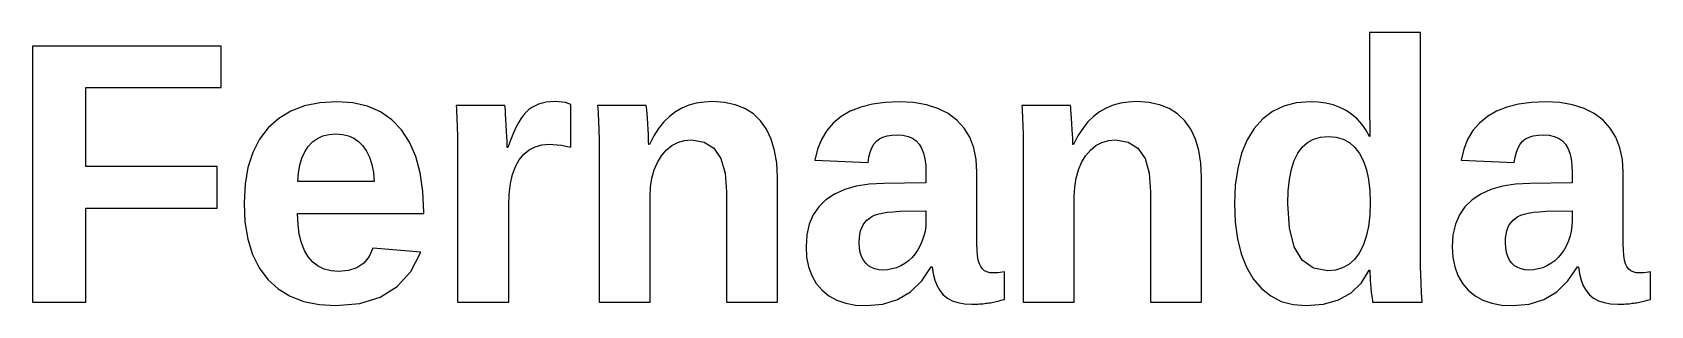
# Model space of a CAD drawing. Header units: metres. Extents: x 19 to 251, y 33 to 186.
# Drawn here: x 148.74 to 184.98, y 150.55 to 156.67 of the extents above; entities that cross this region are included whole.
import ezdxf

# ---------------------------------------------------------------- set-up
doc = ezdxf.new("R2010")
doc.units = ezdxf.units.M

msp = doc.modelspace()

# ---------------------------------------------------------------- linework, layer by layer
for p, q in [((179.826, 156.672), (178.682, 156.672)), ((178.682, 156.672), (178.682, 155.064)), ((179.826, 151.594), (179.826, 156.672)), ((152.97, 156.366), (148.743, 156.366)), ((148.743, 156.366), (148.743, 150.633)), ((152.97, 155.439), (152.97, 156.366)), ((149.943, 153.665), (149.943, 155.439)), ((149.943, 155.439), (152.97, 155.439)), ((155.178, 155.094), (154.835, 155.023)), ((155.557, 155.117), (155.178, 155.094)), ((155.918, 155.092), (155.557, 155.117)), ((156.244, 155.017), (155.918, 155.092)), ((160.155, 155.088), (160.073, 155.063)), ((160.245, 155.107), (160.155, 155.088)), ((160.341, 155.118), (160.245, 155.107)), ((160.445, 155.121), (160.341, 155.118)), ((160.53, 155.119), (160.445, 155.121)), ((160.607, 155.112), (160.53, 155.119)), ((160.678, 155.099), (160.607, 155.112)), ((160.742, 155.082), (160.678, 155.099)), ((160.799, 155.06), (160.742, 155.082)), ((163.608, 155.085), (163.442, 155.039)), ((163.786, 155.112), (163.608, 155.085)), ((163.974, 155.121), (163.786, 155.112)), ((164.241, 155.104), (163.974, 155.121)), ((164.482, 155.052), (164.241, 155.104)), ((167.839, 155.104), (167.551, 155.064)), ((168.156, 155.117), (167.839, 155.104)), ((168.474, 155.101), (168.156, 155.117)), ((168.762, 155.051), (168.474, 155.101)), ((173.105, 155.085), (172.939, 155.039)), ((173.283, 155.112), (173.105, 155.085)), ((173.471, 155.121), (173.283, 155.112)), ((173.738, 155.104), (173.471, 155.121)), ((173.979, 155.052), (173.738, 155.104)), ((177.043, 155.093), (176.763, 155.022)), ((177.352, 155.117), (177.043, 155.093)), ((177.534, 155.109), (177.352, 155.117)), ((177.706, 155.086), (177.534, 155.109)), ((177.867, 155.047), (177.706, 155.086)), ((182.308, 155.104), (182.019, 155.064)), ((182.624, 155.117), (182.308, 155.104)), ((182.942, 155.101), (182.624, 155.117)), ((183.23, 155.051), (182.942, 155.101)), ((154.258, 154.742), (154.023, 154.531)), ((154.528, 154.906), (154.258, 154.742)), ((154.835, 155.023), (154.528, 154.906)), ((156.534, 154.891), (156.244, 155.017)), ((156.788, 154.715), (156.534, 154.891)), ((157.006, 154.489), (156.788, 154.715)), ((159.322, 155.036), (158.232, 155.036)), ((158.232, 155.036), (158.237, 154.959)), ((158.237, 154.959), (158.241, 154.877)), ((158.241, 154.877), (158.246, 154.792)), ((158.246, 154.792), (158.25, 154.701)), ((159.327, 154.995), (159.322, 155.036)), ((159.333, 154.929), (159.327, 154.995)), ((159.34, 154.84), (159.333, 154.929)), ((159.347, 154.727), (159.34, 154.84)), ((159.355, 154.59), (159.347, 154.727)), ((159.688, 154.749), (159.635, 154.662)), ((159.742, 154.821), (159.688, 154.749)), ((159.8, 154.885), (159.742, 154.821)), ((159.862, 154.941), (159.8, 154.885)), ((159.928, 154.989), (159.862, 154.941)), ((159.998, 155.03), (159.928, 154.989)), ((160.073, 155.063), (159.998, 155.03)), ((160.799, 154.104), (160.799, 155.06)), ((162.489, 155.036), (161.399, 155.036)), ((161.399, 155.036), (161.404, 154.962)), ((161.404, 154.962), (161.408, 154.885)), ((161.408, 154.885), (161.413, 154.804)), ((161.413, 154.804), (161.417, 154.719)), ((161.417, 154.719), (161.421, 154.631)), ((162.494, 154.995), (162.489, 155.036)), ((162.5, 154.933), (162.494, 154.995)), ((162.507, 154.85), (162.5, 154.933)), ((162.514, 154.747), (162.507, 154.85)), ((162.522, 154.623), (162.514, 154.747)), ((163.005, 154.791), (162.879, 154.667)), ((163.14, 154.893), (163.005, 154.791)), ((163.286, 154.975), (163.14, 154.893)), ((163.442, 155.039), (163.286, 154.975)), ((164.697, 154.966), (164.482, 155.052)), ((164.886, 154.845), (164.697, 154.966)), ((165.048, 154.69), (164.886, 154.845)), ((166.852, 154.786), (166.675, 154.641)), ((167.057, 154.905), (166.852, 154.786)), ((167.29, 154.998), (167.057, 154.905)), ((167.551, 155.064), (167.29, 154.998)), ((169.019, 154.969), (168.762, 155.051)), ((169.246, 154.854), (169.019, 154.969)), ((169.442, 154.706), (169.246, 154.854)), ((171.986, 155.036), (170.896, 155.036)), ((170.896, 155.036), (170.901, 154.962)), ((170.901, 154.962), (170.905, 154.885)), ((170.905, 154.885), (170.91, 154.804)), ((170.91, 154.804), (170.914, 154.719)), ((170.914, 154.719), (170.918, 154.631)), ((171.991, 154.995), (171.986, 155.036)), ((171.997, 154.933), (171.991, 154.995)), ((172.004, 154.85), (171.997, 154.933)), ((172.011, 154.747), (172.004, 154.85)), ((172.019, 154.623), (172.011, 154.747)), ((172.502, 154.791), (172.376, 154.667)), ((172.637, 154.893), (172.502, 154.791)), ((172.782, 154.975), (172.637, 154.893)), ((172.939, 155.039), (172.782, 154.975)), ((174.194, 154.966), (173.979, 155.052)), ((174.383, 154.845), (174.194, 154.966)), ((174.545, 154.69), (174.383, 154.845)), ((176.292, 154.736), (176.101, 154.521)), ((176.513, 154.903), (176.292, 154.736)), ((176.763, 155.022), (176.513, 154.903)), ((178.019, 154.992), (177.867, 155.047)), ((178.16, 154.922), (178.019, 154.992)), ((178.289, 154.836), (178.16, 154.922)), ((178.406, 154.735), (178.289, 154.836)), ((178.511, 154.619), (178.406, 154.735)), ((178.682, 155.064), (178.691, 154.34)), ((181.32, 154.786), (181.143, 154.641)), ((181.525, 154.905), (181.32, 154.786)), ((181.758, 154.998), (181.525, 154.905)), ((182.019, 155.064), (181.758, 154.998)), ((183.487, 154.969), (183.23, 155.051)), ((183.714, 154.854), (183.487, 154.969)), ((183.91, 154.706), (183.714, 154.854)), ((154.023, 154.531), (153.828, 154.277)), ((155.248, 154.352), (155.387, 154.386)), ((155.387, 154.386), (155.541, 154.397)), ((155.541, 154.397), (155.686, 154.386)), ((155.686, 154.386), (155.819, 154.354)), ((155.819, 154.354), (155.939, 154.301)), ((157.186, 154.214), (157.006, 154.489)), ((158.25, 154.701), (158.254, 154.607)), ((158.254, 154.607), (158.258, 154.505)), ((158.258, 154.505), (158.261, 154.394)), ((158.261, 154.394), (158.263, 154.273)), ((159.362, 154.451), (159.355, 154.59)), ((159.368, 154.333), (159.362, 154.451)), ((159.519, 154.423), (159.457, 154.271)), ((159.578, 154.554), (159.519, 154.423)), ((159.635, 154.662), (159.578, 154.554)), ((161.421, 154.631), (161.425, 154.536)), ((161.425, 154.536), (161.428, 154.43)), ((161.428, 154.43), (161.43, 154.314)), ((162.529, 154.497), (162.522, 154.623)), ((162.535, 154.388), (162.529, 154.497)), ((162.539, 154.296), (162.535, 154.388)), ((162.763, 154.52), (162.656, 154.352)), ((162.879, 154.667), (162.763, 154.52)), ((165.183, 154.502), (165.048, 154.69)), ((165.288, 154.281), (165.183, 154.502)), ((166.528, 154.471), (166.411, 154.276)), ((166.675, 154.641), (166.528, 154.471)), ((167.787, 154.325), (167.88, 154.354)), ((167.88, 154.354), (167.987, 154.371)), ((167.987, 154.371), (168.107, 154.377)), ((168.107, 154.377), (168.236, 154.368)), ((168.236, 154.368), (168.35, 154.343)), ((169.604, 154.528), (169.442, 154.706)), ((169.731, 154.322), (169.604, 154.528)), ((170.918, 154.631), (170.922, 154.536)), ((170.922, 154.536), (170.925, 154.43)), ((170.925, 154.43), (170.927, 154.314)), ((172.026, 154.497), (172.019, 154.623)), ((172.032, 154.388), (172.026, 154.497)), ((172.036, 154.296), (172.032, 154.388)), ((172.26, 154.52), (172.153, 154.352)), ((172.376, 154.667), (172.26, 154.52)), ((174.68, 154.502), (174.545, 154.69)), ((174.785, 154.281), (174.68, 154.502)), ((176.101, 154.521), (175.942, 154.263)), ((178.603, 154.487), (178.511, 154.619)), ((178.682, 154.34), (178.603, 154.487)), ((180.996, 154.471), (180.879, 154.276)), ((181.143, 154.641), (180.996, 154.471)), ((182.255, 154.325), (182.348, 154.354)), ((182.348, 154.354), (182.455, 154.371)), ((182.455, 154.371), (182.575, 154.377)), ((182.575, 154.377), (182.704, 154.368)), ((182.704, 154.368), (182.818, 154.343)), ((184.072, 154.528), (183.91, 154.706)), ((184.199, 154.322), (184.072, 154.528)), ((153.828, 154.277), (153.677, 153.982)), ((154.779, 153.856), (154.842, 153.995)), ((154.842, 153.995), (154.92, 154.116)), ((154.92, 154.116), (155.015, 154.217)), ((155.015, 154.217), (155.124, 154.296)), ((155.124, 154.296), (155.248, 154.352)), ((155.939, 154.301), (156.047, 154.227)), ((156.047, 154.227), (156.143, 154.131)), ((156.143, 154.131), (156.225, 154.013)), ((156.225, 154.013), (156.291, 153.875)), ((157.326, 153.892), (157.186, 154.214)), ((158.263, 154.273), (158.264, 154.142)), ((158.264, 154.142), (158.264, 154.002)), ((158.264, 154.002), (158.264, 150.633)), ((159.372, 154.234), (159.368, 154.333)), ((159.374, 154.155), (159.372, 154.234)), ((159.375, 154.096), (159.374, 154.155)), ((159.391, 154.096), (159.375, 154.096)), ((159.457, 154.271), (159.391, 154.096)), ((159.748, 153.944), (159.866, 154.041)), ((159.866, 154.041), (159.999, 154.11)), ((159.999, 154.11), (160.148, 154.151)), ((160.148, 154.151), (160.311, 154.165)), ((160.311, 154.165), (160.398, 154.163)), ((160.398, 154.163), (160.491, 154.155)), ((160.491, 154.155), (160.588, 154.143)), ((160.588, 154.143), (160.691, 154.126)), ((160.691, 154.126), (160.799, 154.104)), ((161.43, 154.314), (161.431, 154.188)), ((161.431, 154.188), (161.431, 154.051)), ((161.431, 154.051), (161.431, 150.633)), ((162.541, 154.22), (162.539, 154.296)), ((162.542, 154.161), (162.541, 154.22)), ((162.558, 154.161), (162.542, 154.161)), ((162.656, 154.352), (162.558, 154.161)), ((162.829, 153.907), (162.937, 154.035)), ((162.937, 154.035), (163.058, 154.135)), ((163.058, 154.135), (163.192, 154.206)), ((163.192, 154.206), (163.339, 154.249)), ((163.339, 154.249), (163.498, 154.263)), ((163.498, 154.263), (163.781, 154.216)), ((163.781, 154.216), (164.001, 154.077)), ((164.001, 154.077), (164.158, 153.845)), ((165.363, 154.029), (165.288, 154.281)), ((165.408, 153.745), (165.363, 154.029)), ((166.323, 154.056), (166.264, 153.811)), ((166.411, 154.276), (166.323, 154.056)), ((167.475, 153.88), (167.503, 153.991)), ((167.503, 153.991), (167.54, 154.086)), ((167.54, 154.086), (167.586, 154.167)), ((167.586, 154.167), (167.641, 154.232)), ((167.641, 154.232), (167.707, 154.284)), ((167.707, 154.284), (167.787, 154.325)), ((168.35, 154.343), (168.448, 154.301)), ((168.448, 154.301), (168.532, 154.243)), ((168.532, 154.243), (168.599, 154.167)), ((168.599, 154.167), (168.654, 154.075)), ((168.654, 154.075), (168.696, 153.964)), ((169.821, 154.089), (169.731, 154.322)), ((169.875, 153.827), (169.821, 154.089)), ((170.927, 154.314), (170.928, 154.188)), ((170.928, 154.188), (170.928, 154.051)), ((170.928, 154.051), (170.928, 150.633)), ((172.038, 154.22), (172.036, 154.296)), ((172.039, 154.161), (172.038, 154.22)), ((172.055, 154.161), (172.039, 154.161)), ((172.153, 154.352), (172.055, 154.161)), ((172.326, 153.907), (172.434, 154.035)), ((172.434, 154.035), (172.555, 154.135)), ((172.555, 154.135), (172.689, 154.206)), ((172.689, 154.206), (172.836, 154.249)), ((172.836, 154.249), (172.995, 154.263)), ((172.995, 154.263), (173.278, 154.216)), ((173.278, 154.216), (173.498, 154.077)), ((173.498, 154.077), (173.655, 153.845)), ((174.86, 154.029), (174.785, 154.281)), ((174.905, 153.745), (174.86, 154.029)), ((175.942, 154.263), (175.818, 153.965)), ((177.075, 153.968), (177.174, 154.102)), ((177.174, 154.102), (177.292, 154.206)), ((177.292, 154.206), (177.429, 154.281)), ((177.429, 154.281), (177.584, 154.325)), ((177.584, 154.325), (177.759, 154.34)), ((177.759, 154.34), (177.935, 154.325)), ((177.935, 154.325), (178.094, 154.279)), ((178.094, 154.279), (178.234, 154.202)), ((178.234, 154.202), (178.356, 154.094)), ((178.356, 154.094), (178.461, 153.956)), ((178.691, 154.34), (178.682, 154.34)), ((180.791, 154.056), (180.732, 153.811)), ((180.879, 154.276), (180.791, 154.056)), ((181.943, 153.88), (181.971, 153.991)), ((181.971, 153.991), (182.008, 154.086)), ((182.008, 154.086), (182.054, 154.167)), ((182.054, 154.167), (182.109, 154.232)), ((182.109, 154.232), (182.175, 154.284)), ((182.175, 154.284), (182.255, 154.325)), ((182.818, 154.343), (182.916, 154.301)), ((182.916, 154.301), (183, 154.243)), ((183, 154.243), (183.068, 154.167)), ((183.068, 154.167), (183.122, 154.075)), ((183.122, 154.075), (183.164, 153.964)), ((184.289, 154.089), (184.199, 154.322)), ((184.343, 153.827), (184.289, 154.089)), ((152.877, 153.665), (149.943, 153.665)), ((152.877, 152.737), (152.877, 153.665)), ((153.569, 153.647), (153.504, 153.271)), ((153.677, 153.982), (153.569, 153.647)), ((154.704, 153.524), (154.733, 153.699)), ((154.733, 153.699), (154.779, 153.856)), ((156.291, 153.875), (156.343, 153.715)), ((156.343, 153.715), (156.379, 153.534)), ((157.426, 153.524), (157.326, 153.892)), ((159.493, 153.489), (159.56, 153.668)), ((159.56, 153.668), (159.646, 153.819)), ((159.646, 153.819), (159.748, 153.944)), ((162.666, 153.59), (162.737, 153.756)), ((162.737, 153.756), (162.829, 153.907)), ((164.158, 153.845), (164.252, 153.521)), ((165.423, 153.429), (165.408, 153.745)), ((166.264, 153.811), (167.456, 153.754)), ((167.456, 153.754), (167.475, 153.88)), ((168.696, 153.964), (168.726, 153.836)), ((168.726, 153.836), (168.744, 153.69)), ((168.744, 153.69), (168.75, 153.526)), ((169.893, 153.539), (169.875, 153.827)), ((172.163, 153.59), (172.234, 153.756)), ((172.234, 153.756), (172.326, 153.907)), ((173.655, 153.845), (173.749, 153.521)), ((174.92, 153.429), (174.905, 153.745)), ((175.818, 153.965), (175.73, 153.626)), ((176.932, 153.607), (176.995, 153.803)), ((176.995, 153.803), (177.075, 153.968)), ((178.461, 153.956), (178.546, 153.789)), ((178.546, 153.789), (178.613, 153.596)), ((180.732, 153.811), (181.924, 153.754)), ((181.924, 153.754), (181.943, 153.88)), ((183.164, 153.964), (183.194, 153.836)), ((183.194, 153.836), (183.212, 153.69)), ((183.212, 153.69), (183.218, 153.526)), ((184.361, 153.539), (184.343, 153.827)), ((153.504, 153.271), (153.482, 152.855)), ((154.69, 153.331), (154.704, 153.524)), ((156.399, 153.331), (154.69, 153.331)), ((156.379, 153.534), (156.399, 153.331)), ((157.486, 153.109), (157.426, 153.524)), ((159.417, 153.052), (159.446, 153.284)), ((159.446, 153.284), (159.493, 153.489)), ((162.585, 153.208), (162.615, 153.407)), ((162.615, 153.407), (162.666, 153.59)), ((164.252, 153.521), (164.284, 153.103)), ((165.423, 150.633), (165.423, 153.429)), ((167.48, 153.269), (167.189, 153.224)), ((167.802, 153.286), (167.48, 153.269)), ((168.75, 153.303), (167.802, 153.286)), ((168.75, 153.526), (168.75, 153.303)), ((169.893, 151.935), (169.893, 153.539)), ((172.082, 153.208), (172.112, 153.407)), ((172.112, 153.407), (172.163, 153.59)), ((173.749, 153.521), (173.781, 153.103)), ((174.92, 150.633), (174.92, 153.429)), ((175.73, 153.626), (175.677, 153.248)), ((176.86, 153.121), (176.887, 153.38)), ((176.887, 153.38), (176.932, 153.607)), ((178.613, 153.596), (178.661, 153.376)), ((178.661, 153.376), (178.689, 153.131)), ((181.948, 153.269), (181.657, 153.224)), ((182.27, 153.286), (181.948, 153.269)), ((183.218, 153.303), (182.27, 153.286)), ((183.218, 153.526), (183.218, 153.303)), ((184.361, 151.935), (184.361, 153.539)), ((157.506, 152.648), (157.486, 153.109)), ((159.408, 152.794), (159.417, 153.052)), ((162.575, 152.993), (162.585, 153.208)), ((162.575, 150.633), (162.575, 152.993)), ((164.284, 153.103), (164.284, 150.633)), ((166.51, 152.92), (166.35, 152.764)), ((166.704, 153.049), (166.51, 152.92)), ((166.931, 153.151), (166.704, 153.049)), ((167.189, 153.224), (166.931, 153.151)), ((172.072, 152.993), (172.082, 153.208)), ((172.072, 150.633), (172.072, 152.993)), ((173.781, 153.103), (173.781, 150.633)), ((175.677, 153.248), (175.659, 152.831)), ((176.851, 152.831), (176.86, 153.121)), ((178.689, 153.131), (178.699, 152.859)), ((180.978, 152.92), (180.818, 152.764)), ((181.172, 153.049), (180.978, 152.92)), ((181.399, 153.151), (181.172, 153.049)), ((181.657, 153.224), (181.399, 153.151)), ((149.943, 152.737), (152.877, 152.737)), ((149.943, 150.633), (149.943, 152.737)), ((153.482, 152.855), (153.503, 152.426)), ((154.692, 152.37), (154.682, 152.615)), ((154.682, 152.615), (157.506, 152.615)), ((157.506, 152.615), (157.506, 152.648)), ((159.408, 150.633), (159.408, 152.794)), ((166.225, 152.582), (166.136, 152.373)), ((166.35, 152.764), (166.225, 152.582)), ((167.478, 152.507), (167.535, 152.545)), ((167.535, 152.545), (167.599, 152.576)), ((167.599, 152.576), (167.675, 152.603)), ((167.675, 152.603), (167.769, 152.624)), ((167.769, 152.624), (167.882, 152.642)), ((167.882, 152.642), (168.014, 152.655)), ((168.014, 152.655), (168.164, 152.664)), ((168.164, 152.664), (168.75, 152.672)), ((168.75, 152.672), (168.75, 152.448)), ((175.659, 152.831), (175.676, 152.418)), ((176.887, 152.292), (176.851, 152.831)), ((178.689, 152.58), (178.659, 152.327)), ((178.699, 152.859), (178.689, 152.58)), ((180.693, 152.582), (180.604, 152.373)), ((180.818, 152.764), (180.693, 152.582)), ((181.946, 152.507), (182.003, 152.545)), ((182.003, 152.545), (182.067, 152.576)), ((182.067, 152.576), (182.143, 152.603)), ((182.143, 152.603), (182.237, 152.624)), ((182.237, 152.624), (182.35, 152.642)), ((182.35, 152.642), (182.482, 152.655)), ((182.482, 152.655), (182.632, 152.664)), ((182.632, 152.664), (183.218, 152.672)), ((183.218, 152.672), (183.218, 152.448)), ((153.503, 152.426), (153.567, 152.04)), ((154.72, 152.151), (154.692, 152.37)), ((166.136, 152.373), (166.082, 152.139)), ((167.271, 152.148), (167.288, 152.226)), ((167.288, 152.226), (167.313, 152.296)), ((167.313, 152.296), (167.344, 152.359)), ((167.344, 152.359), (167.382, 152.414)), ((167.382, 152.414), (167.427, 152.464)), ((167.427, 152.464), (167.478, 152.507)), ((168.73, 152.222), (168.705, 152.113)), ((168.745, 152.334), (168.73, 152.222)), ((168.75, 152.448), (168.745, 152.334)), ((175.676, 152.418), (175.726, 152.045)), ((176.995, 151.872), (176.887, 152.292)), ((178.659, 152.327), (178.609, 152.101)), ((180.604, 152.373), (180.55, 152.139)), ((181.739, 152.148), (181.756, 152.226)), ((181.756, 152.226), (181.781, 152.296)), ((181.781, 152.296), (181.812, 152.359)), ((181.812, 152.359), (181.85, 152.414)), ((181.85, 152.414), (181.895, 152.464)), ((181.895, 152.464), (181.946, 152.507)), ((183.198, 152.222), (183.173, 152.113)), ((183.213, 152.334), (183.198, 152.222)), ((183.218, 152.448), (183.213, 152.334)), ((153.567, 152.04), (153.674, 151.697)), ((154.768, 151.957), (154.72, 152.151)), ((154.835, 151.788), (154.768, 151.957)), ((156.363, 151.842), (156.281, 151.653)), ((157.441, 151.748), (156.363, 151.842)), ((166.082, 152.139), (166.065, 151.879)), ((166.065, 151.879), (166.079, 151.638)), ((167.257, 151.968), (167.26, 152.062)), ((167.263, 151.849), (167.257, 151.968)), ((167.26, 152.062), (167.271, 152.148)), ((167.28, 151.743), (167.263, 151.849)), ((168.624, 151.901), (168.57, 151.802)), ((168.669, 152.005), (168.624, 151.901)), ((168.705, 152.113), (168.669, 152.005)), ((169.897, 151.797), (169.893, 151.935)), ((175.726, 152.045), (175.81, 151.709)), ((177.175, 151.573), (176.995, 151.872)), ((178.54, 151.902), (178.45, 151.73)), ((178.609, 152.101), (178.54, 151.902)), ((180.55, 152.139), (180.533, 151.879)), ((180.533, 151.879), (180.547, 151.638)), ((181.725, 151.968), (181.728, 152.062)), ((181.731, 151.849), (181.725, 151.968)), ((181.728, 152.062), (181.739, 152.148)), ((181.748, 151.743), (181.731, 151.849)), ((183.092, 151.901), (183.038, 151.802)), ((183.137, 152.005), (183.092, 151.901)), ((183.173, 152.113), (183.137, 152.005)), ((184.365, 151.797), (184.361, 151.935)), ((153.674, 151.697), (153.823, 151.397)), ((154.92, 151.645), (154.835, 151.788)), ((155.024, 151.527), (154.92, 151.645)), ((155.143, 151.435), (155.024, 151.527)), ((156.164, 151.506), (156.011, 151.401)), ((156.281, 151.653), (156.164, 151.506)), ((157.215, 151.318), (157.441, 151.748)), ((166.079, 151.638), (166.122, 151.419)), ((167.309, 151.65), (167.28, 151.743)), ((167.349, 151.57), (167.309, 151.65)), ((167.401, 151.502), (167.349, 151.57)), ((167.463, 151.447), (167.401, 151.502)), ((168.276, 151.496), (168.185, 151.443)), ((168.361, 151.559), (168.276, 151.496)), ((168.438, 151.631), (168.361, 151.559)), ((168.508, 151.712), (168.438, 151.631)), ((168.57, 151.802), (168.508, 151.712)), ((169.907, 151.676), (169.897, 151.797)), ((169.923, 151.574), (169.907, 151.676)), ((169.947, 151.49), (169.923, 151.574)), ((169.977, 151.425), (169.947, 151.49)), ((175.81, 151.709), (175.927, 151.411)), ((177.427, 151.393), (177.175, 151.573)), ((178.219, 151.476), (178.079, 151.397)), ((178.343, 151.587), (178.219, 151.476)), ((178.45, 151.73), (178.343, 151.587)), ((179.827, 151.425), (179.826, 151.594)), ((180.547, 151.638), (180.59, 151.419)), ((181.777, 151.65), (181.748, 151.743)), ((181.817, 151.57), (181.777, 151.65)), ((181.869, 151.502), (181.817, 151.57)), ((181.931, 151.447), (181.869, 151.502)), ((182.744, 151.496), (182.653, 151.443)), ((182.829, 151.559), (182.744, 151.496)), ((182.906, 151.631), (182.829, 151.559)), ((182.976, 151.712), (182.906, 151.631)), ((183.038, 151.802), (182.976, 151.712)), ((184.375, 151.676), (184.365, 151.797)), ((184.391, 151.574), (184.375, 151.676)), ((184.415, 151.49), (184.391, 151.574)), ((184.445, 151.425), (184.415, 151.49)), ((153.823, 151.397), (154.015, 151.14)), ((154.015, 151.14), (154.247, 150.928)), ((155.279, 151.369), (155.143, 151.435)), ((155.43, 151.33), (155.279, 151.369)), ((155.598, 151.317), (155.43, 151.33)), ((155.822, 151.338), (155.598, 151.317)), ((156.011, 151.401), (155.822, 151.338)), ((156.912, 150.983), (157.215, 151.318)), ((166.122, 151.419), (166.194, 151.224)), ((166.194, 151.224), (166.294, 151.05)), ((167.532, 151.405), (167.463, 151.447)), ((167.609, 151.374), (167.532, 151.405)), ((167.694, 151.356), (167.609, 151.374)), ((167.786, 151.35), (167.694, 151.356)), ((167.891, 151.355), (167.786, 151.35)), ((167.993, 151.373), (167.891, 151.355)), ((168.091, 151.402), (167.993, 151.373)), ((168.185, 151.443), (168.091, 151.402)), ((168.406, 150.864), (168.656, 151.107)), ((168.656, 151.107), (168.868, 151.419)), ((168.868, 151.419), (168.892, 151.419)), ((168.892, 151.419), (168.915, 151.262)), ((168.915, 151.262), (168.951, 151.122)), ((168.951, 151.122), (169.001, 150.997)), ((170.015, 151.374), (169.977, 151.425)), ((170.061, 151.335), (170.015, 151.374)), ((170.117, 151.307), (170.061, 151.335)), ((170.182, 151.29), (170.117, 151.307)), ((170.255, 151.284), (170.182, 151.29)), ((170.307, 151.285), (170.255, 151.284)), ((170.358, 151.288), (170.307, 151.285)), ((170.409, 151.293), (170.358, 151.288)), ((170.459, 151.3), (170.409, 151.293)), ((170.508, 151.309), (170.459, 151.3)), ((170.508, 150.69), (170.508, 151.309)), ((175.927, 151.411), (176.078, 151.152)), ((176.078, 151.152), (176.26, 150.936)), ((177.751, 151.333), (177.427, 151.393)), ((177.923, 151.349), (177.751, 151.333)), ((178.079, 151.397), (177.923, 151.349)), ((178.499, 151.062), (178.674, 151.35)), ((178.674, 151.35), (178.691, 151.35)), ((178.691, 151.35), (178.691, 151.281)), ((178.691, 151.281), (178.694, 151.206)), ((178.694, 151.206), (178.699, 151.124)), ((178.699, 151.124), (178.705, 151.036)), ((179.831, 151.245), (179.827, 151.425)), ((179.837, 151.053), (179.831, 151.245)), ((180.59, 151.419), (180.662, 151.224)), ((180.662, 151.224), (180.762, 151.05)), ((182, 151.405), (181.931, 151.447)), ((182.077, 151.374), (182, 151.405)), ((182.162, 151.356), (182.077, 151.374)), ((182.254, 151.35), (182.162, 151.356)), ((182.359, 151.355), (182.254, 151.35)), ((182.461, 151.373), (182.359, 151.355)), ((182.559, 151.402), (182.461, 151.373)), ((182.653, 151.443), (182.559, 151.402)), ((182.874, 150.864), (183.124, 151.107)), ((183.124, 151.107), (183.336, 151.419)), ((183.336, 151.419), (183.36, 151.419)), ((183.36, 151.419), (183.383, 151.262)), ((183.383, 151.262), (183.419, 151.122)), ((183.419, 151.122), (183.469, 150.997)), ((184.483, 151.374), (184.445, 151.425)), ((184.529, 151.335), (184.483, 151.374)), ((184.585, 151.307), (184.529, 151.335)), ((184.65, 151.29), (184.585, 151.307)), ((184.723, 151.284), (184.65, 151.29)), ((184.775, 151.285), (184.723, 151.284)), ((184.826, 151.288), (184.775, 151.285)), ((184.877, 151.293), (184.826, 151.288)), ((184.927, 151.3), (184.877, 151.293)), ((184.976, 151.309), (184.927, 151.3)), ((184.976, 150.69), (184.976, 151.309)), ((154.247, 150.928), (154.515, 150.764)), ((154.515, 150.764), (154.82, 150.646)), ((156.075, 150.6), (156.532, 150.744)), ((156.532, 150.744), (156.912, 150.983)), ((166.294, 151.05), (166.423, 150.9)), ((166.423, 150.9), (166.577, 150.775)), ((166.577, 150.775), (166.754, 150.677)), ((168.116, 150.691), (168.406, 150.864)), ((169.001, 150.997), (169.063, 150.889)), ((169.063, 150.889), (169.139, 150.796)), ((169.139, 150.796), (169.23, 150.72)), ((176.26, 150.936), (176.47, 150.768)), ((176.47, 150.768), (176.707, 150.648)), ((177.99, 150.68), (178.271, 150.839)), ((178.271, 150.839), (178.499, 151.062)), ((178.705, 151.036), (178.713, 150.941)), ((178.713, 150.941), (178.722, 150.85)), ((178.722, 150.85), (178.73, 150.773)), ((178.73, 150.773), (178.738, 150.712)), ((179.847, 150.849), (179.837, 151.053)), ((179.858, 150.633), (179.847, 150.849)), ((180.762, 151.05), (180.891, 150.9)), ((180.891, 150.9), (181.045, 150.775)), ((181.045, 150.775), (181.222, 150.677)), ((182.584, 150.691), (182.874, 150.864)), ((183.469, 150.997), (183.531, 150.889)), ((183.531, 150.889), (183.607, 150.796)), ((183.607, 150.796), (183.698, 150.72)), ((148.743, 150.633), (149.943, 150.633)), ((154.82, 150.646), (155.162, 150.576)), ((155.162, 150.576), (155.541, 150.552)), ((155.541, 150.552), (156.075, 150.6)), ((158.264, 150.633), (159.408, 150.633)), ((161.431, 150.633), (162.575, 150.633)), ((164.284, 150.633), (165.423, 150.633)), ((166.754, 150.677), (166.953, 150.608)), ((166.953, 150.608), (167.175, 150.566)), ((167.175, 150.566), (167.42, 150.552)), ((167.42, 150.552), (167.787, 150.587)), ((167.787, 150.587), (168.116, 150.691)), ((169.23, 150.72), (169.339, 150.661)), ((169.339, 150.661), (169.466, 150.619)), ((169.466, 150.619), (169.612, 150.593)), ((169.612, 150.593), (169.775, 150.585)), ((169.775, 150.585), (169.823, 150.585)), ((169.823, 150.585), (169.868, 150.586)), ((169.868, 150.586), (169.911, 150.588)), ((169.911, 150.588), (169.951, 150.59)), ((169.951, 150.59), (169.989, 150.593)), ((169.989, 150.593), (170.025, 150.596)), ((170.025, 150.596), (170.061, 150.6)), ((170.061, 150.6), (170.095, 150.604)), ((170.095, 150.604), (170.129, 150.608)), ((170.129, 150.608), (170.162, 150.613)), ((170.162, 150.613), (170.194, 150.618)), ((170.194, 150.618), (170.227, 150.624)), ((170.227, 150.624), (170.26, 150.631)), ((170.26, 150.631), (170.292, 150.638)), ((170.292, 150.638), (170.325, 150.646)), ((170.325, 150.646), (170.358, 150.654)), ((170.358, 150.654), (170.393, 150.663)), ((170.393, 150.663), (170.43, 150.672)), ((170.43, 150.672), (170.468, 150.681)), ((170.468, 150.681), (170.508, 150.69)), ((170.928, 150.633), (172.072, 150.633)), ((173.781, 150.633), (174.92, 150.633)), ((176.707, 150.648), (176.973, 150.576)), ((176.973, 150.576), (177.266, 150.552)), ((177.266, 150.552), (177.655, 150.584)), ((177.655, 150.584), (177.99, 150.68)), ((178.738, 150.712), (178.745, 150.665)), ((178.745, 150.665), (178.752, 150.633)), ((178.752, 150.633), (179.858, 150.633)), ((181.222, 150.677), (181.421, 150.608)), ((181.421, 150.608), (181.643, 150.566)), ((181.643, 150.566), (181.888, 150.552)), ((181.888, 150.552), (182.255, 150.587)), ((182.255, 150.587), (182.584, 150.691)), ((183.698, 150.72), (183.807, 150.661)), ((183.807, 150.661), (183.934, 150.619)), ((183.934, 150.619), (184.08, 150.593)), ((184.08, 150.593), (184.243, 150.585)), ((184.243, 150.585), (184.291, 150.585)), ((184.291, 150.585), (184.336, 150.586)), ((184.336, 150.586), (184.379, 150.588)), ((184.379, 150.588), (184.419, 150.59)), ((184.419, 150.59), (184.457, 150.593)), ((184.457, 150.593), (184.493, 150.596)), ((184.493, 150.596), (184.529, 150.6)), ((184.529, 150.6), (184.563, 150.604)), ((184.563, 150.604), (184.597, 150.608)), ((184.597, 150.608), (184.63, 150.613)), ((184.63, 150.613), (184.662, 150.618)), ((184.662, 150.618), (184.695, 150.624)), ((184.695, 150.624), (184.728, 150.631)), ((184.728, 150.631), (184.76, 150.638)), ((184.76, 150.638), (184.793, 150.646)), ((184.793, 150.646), (184.826, 150.654)), ((184.826, 150.654), (184.861, 150.663)), ((184.861, 150.663), (184.898, 150.672)), ((184.898, 150.672), (184.936, 150.681)), ((184.936, 150.681), (184.976, 150.69))]:
    msp.add_line(p, q)

doc.saveas('drawing.dxf')
